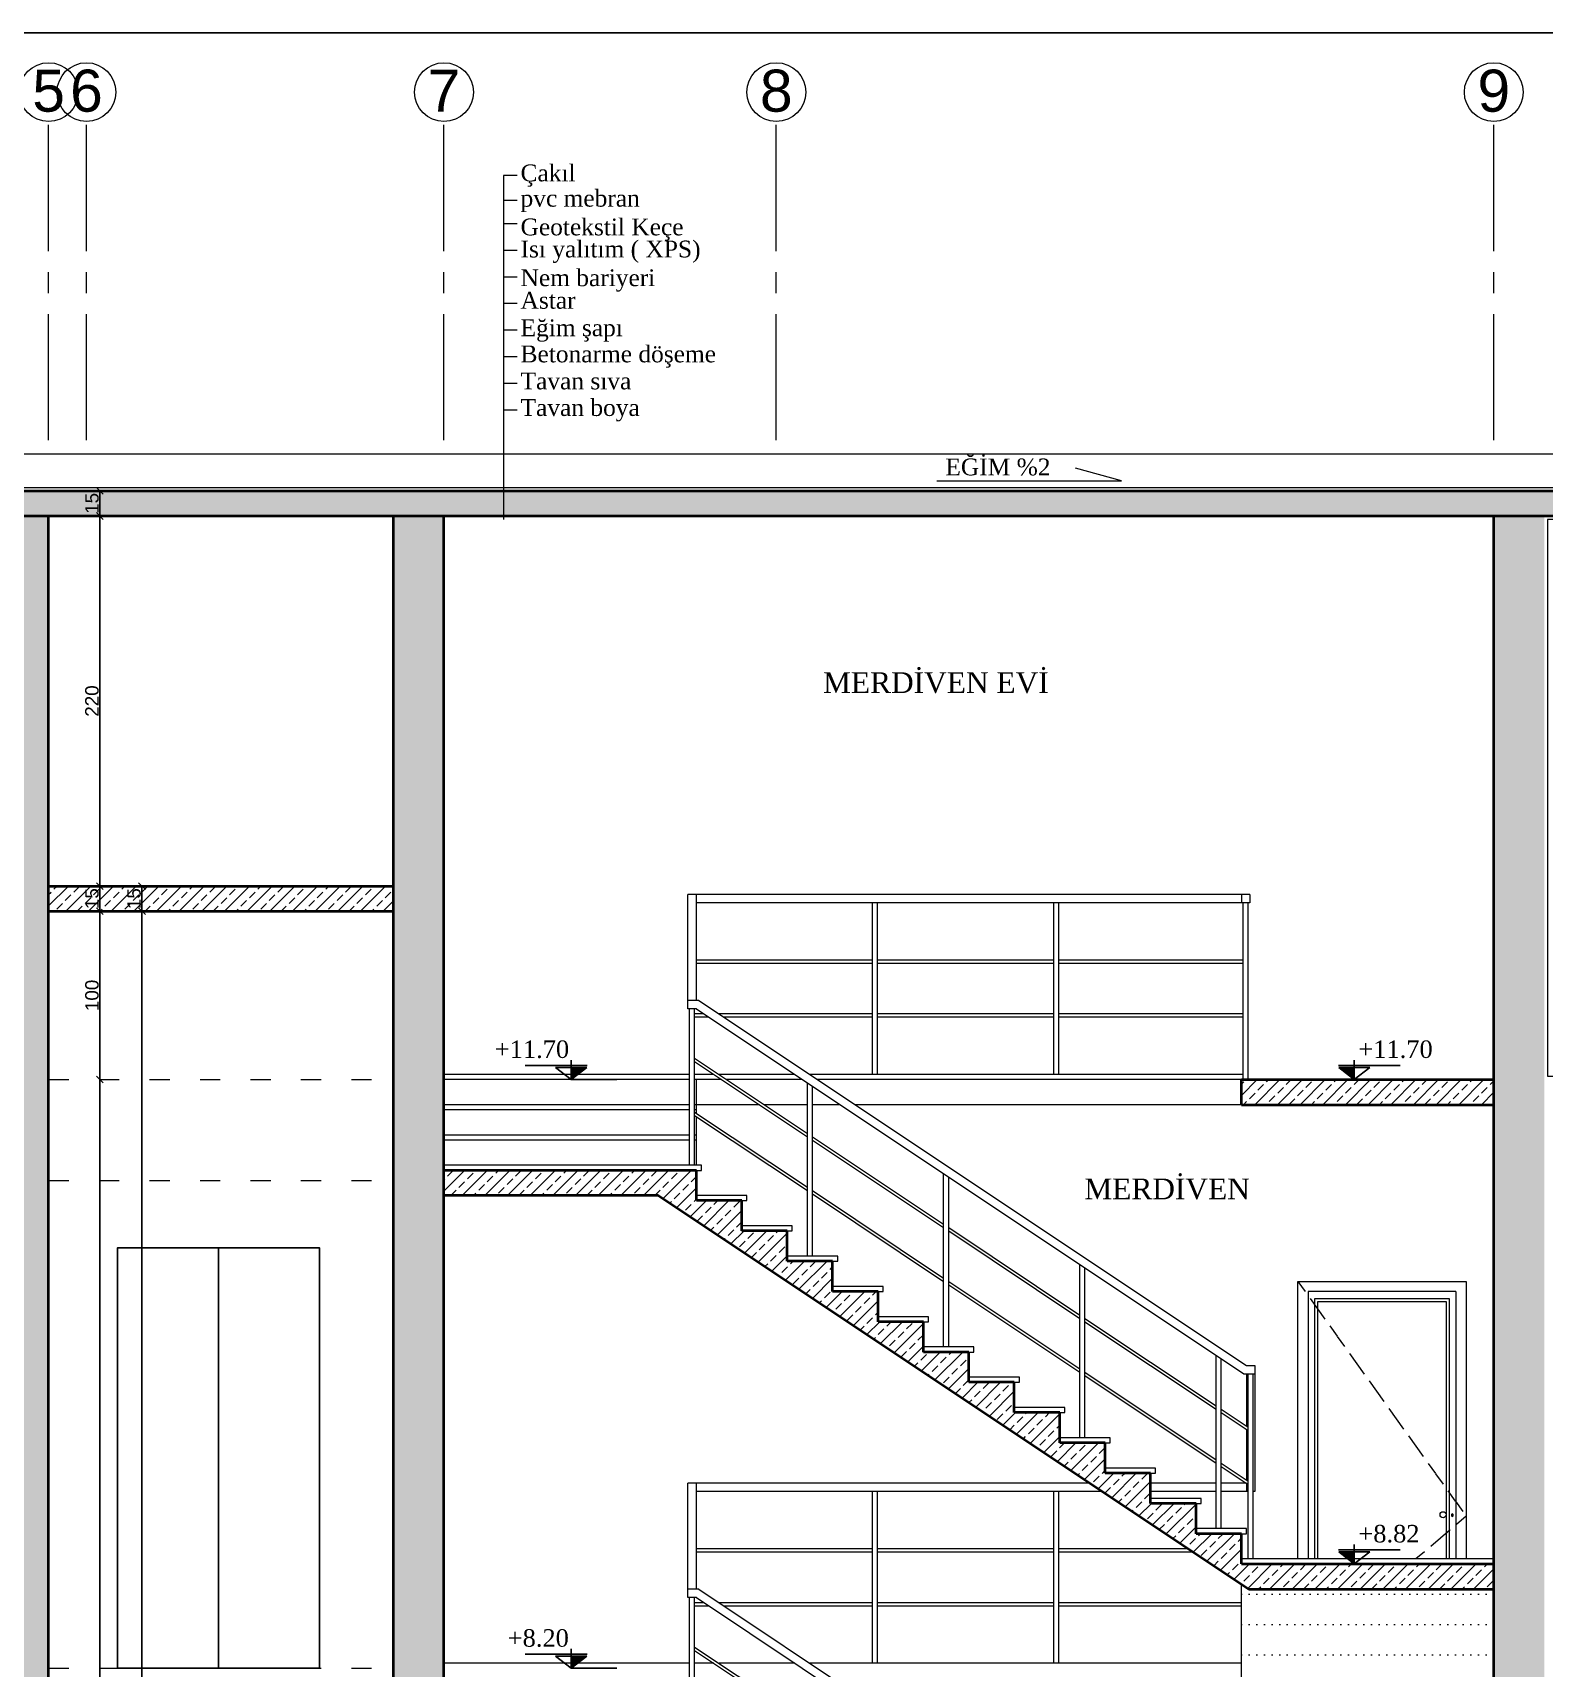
# Model space of a CAD drawing. Header units: centimetres. Extents: x 14449 to 53524, y -19051 to -10746.
# Drawn here: x 41571 to 42469, y -11719 to -10746 of the extents above; entities that cross this region are included whole.
import ezdxf

# ---------------------------------------------------------------- set-up
doc = ezdxf.new("R2010")
doc.units = ezdxf.units.CM
for name, pattern in [('ACAD_ISO03W100', [30, 12, -18]), ('CENTER2', [112.5, 75, -12.5, 12.5, -12.5]), ('DOT', [6.35, 0, -6.35]), ('IZDUSUM1', [20, 7.5, -5, 7.5, 0])]:
    doc.linetypes.add(name, pattern=pattern)
doc.layers.add('KOT', color=1, linetype='Continuous')
for name, color, linetype, lineweight in [('malzeme cizgisi', 242, 'Continuous', 20), ('P-AKS', 255, 'Continuous', 5), ('P-ÖLÇÜ İÇ', 243, 'Continuous', 0), ('rtm-izdusum-üst ince', 8, 'IZDUSUM1', 5), ('rtm-kesit katmanı-04', 33, 'Continuous', 25), ('rtm-kesit katmanı-05', 153, 'Continuous', 20), ('rtm-kesit katmanı-06', 136, 'Continuous', 15), ('rtm-mhl-yazı-malzeme', 7, 'Continuous', 13), ('rtm-sembol kot yazı', 7, 'Continuous', 20), ('rtm-sıva', 252, 'Continuous', 15), ('rtm-tarama-betonarme', 51, 'Continuous', 13), ('rtm-tas_betonarme', 50, 'Continuous', 40)]:
    doc.layers.add(name, color=color, linetype=linetype, lineweight=lineweight)
doc.styles.add('arial_1_18', font='arial.ttf', dxfattribs={"height": 0.2})
doc.styles.get("Standard").update_dxf_attribs({"font": 'arial.ttf'})
doc.styles.add('times new roman_1_18', font='times.ttf', dxfattribs={"height": 0.2})
doc.styles.add('VAZ-OLCU', font='times.ttf', dxfattribs={"height": 60})
doc.styles.add('ölçü', font='times.ttf', dxfattribs={"height": 10})
doc.dimstyles.new('İÇ ÖLÇÜ', dxfattribs={"dimtxt": 8, "dimasz": 4, "dimexe": 1.25, "dimexo": 0.625, "dimtad": 1, "dimdec": 0, "dimtxsty": 'Standard', "dimblk": 'OBLIQUE', "dimcen": 2.5, "dimse1": 1, "dimse2": 1, "dimclrd": 256, "dimclrt": 256, "dimadec": 0, "dimazin": 0, "dimtfac": 1, "dimtdec": 0, "dimtmove": 1, "dimatfit": 3, "dimldrblk": 'OBLIQUE', "dimfxl": 1, "dimarcsym": 0})
pattern_1 = [(45, (14431.95, -4629.66), (-6.735192, 6.735192), []), (45, (14438.685, -4629.66), (-6.735192, 6.735192), [4.7625, -2.38125])]

# ---------------------------------------------------------------- blocks, each defined once
blk = doc.blocks.new('TERASÇATIYALITIMI')
at = {"layer": 'malzeme cizgisi'}
for p, q in [((38667.2, 4695.58), (38667.2, 4491.09)), ((38675.32, 4695.58), (38667.2, 4695.58)), ((38675.32, 4680.58), (38667.2, 4680.58)), ((38667.2, 4666.92), (38675.32, 4666.92)), ((38667.2, 4651.12), (38675.32, 4651.12)), ((38667.2, 4635.31), (38675.32, 4635.31)), ((38667.2, 4619.51), (38675.32, 4619.51)), ((38667.2, 4603.7), (38675.32, 4603.7)), ((38667.2, 4587.9), (38675.32, 4587.9)), ((38667.2, 4587.9), (38675.32, 4587.9)), ((38667.2, 4572.09), (38675.32, 4572.09)), ((38667.2, 4556.29), (38675.32, 4556.29))]:
    blk.add_line(p, q, dxfattribs=at)
at = {"layer": 'rtm-mhl-yazı-malzeme', "linetype": 'Continuous', "lineweight": 0, "style": 'times new roman_1_18'}
for s, p in [('Çakıl', (38677.33, 4692.02)), ('pvc mebran', (38677.33, 4676.99)), ('Geotekstil Keçe', (38677.33, 4659.92)), ('Isı yalıtım ( XPS)', (38677.33, 4646.8)), ('Nem bariyeri', (38677.33, 4629.72)), ('Astar', (38677.33, 4616.31)), ('Eğim şapı', (38677.33, 4599.98)), ('Betonarme döşeme', (38677.33, 4584.43)), ('Tavan sıva', (38677.33, 4568.37)), ('Tavan boya', (38677.33, 4552.56))]:
    blk.add_text(s, height=10, dxfattribs=at).set_placement(p)
blk = doc.blocks.new('kotson')
at = {"layer": 'KOT'}
blk.add_hatch(color=256, dxfattribs=at).paths.add_polyline_path([(0.3, 13.6), (18, 0), (18, 13.6)])
for p, q in [((18, 0), (18, 21.9)), ((70, 16), (0, 16)), ((18, 0), (0.3, 13.6)), ((0.3, 13.6), (35.6, 13.6)), ((35.6, 13.6), (18, 0)), ((18, 0), (35.6, 13.6)), ((18, 0), (18, 13.6)), ((18, 0), (-33.7, 0))]:
    blk.add_line(p, q, dxfattribs=at)
blk = doc.blocks.new('_Oblique')
at = {"color": 0, "linetype": 'ByBlock', "lineweight": -2}
blk.add_line((-0.5, -0.5), (0.5, 0.5), dxfattribs=at)
blk = doc.blocks.new('*D4132')
at = {"layer": 'Defpoints', "color": 0, "lineweight": 30, "transparency": 16777216}
for p in [(41610.57, -11018.54), (41610.57, -11033.54), (41610.57, -11033.54)]:
    blk.add_point(p, dxfattribs=at)
at = {"layer": 'P-ÖLÇÜ İÇ', "lineweight": -2, "transparency": 16777216}
blk.add_line((41610.57, -11018.54), (41610.57, -11033.54), dxfattribs=at)
at = {"layer": 'P-ÖLÇÜ İÇ', "lineweight": -2, "transparency": 16777216, "xscale": 4, "yscale": 4, "zscale": 4}
for p, rotation in [((41610.57, -11018.54), 90), ((41610.57, -11033.54), 270)]:
    blk.add_blockref('_Oblique', p, dxfattribs=dict(at, rotation=rotation))
at = {"layer": 'P-ÖLÇÜ İÇ', "transparency": 16777216, "insert": (41605.86, -11026.04), "char_height": 8, "attachment_point": 5, "rotation": 90}
blk.add_mtext('15', dxfattribs=at)
blk = doc.blocks.new('*D4124')
at = {"layer": 'Defpoints', "color": 0, "lineweight": 30, "transparency": 16777216}
for p in [(41610.57, -11033.54), (41610.57, -11253.54), (41610.57, -11253.54)]:
    blk.add_point(p, dxfattribs=at)
at = {"layer": 'P-ÖLÇÜ İÇ', "lineweight": -2, "transparency": 16777216}
blk.add_line((41610.57, -11033.54), (41610.57, -11253.54), dxfattribs=at)
at = {"layer": 'P-ÖLÇÜ İÇ', "lineweight": -2, "transparency": 16777216, "xscale": 4, "yscale": 4, "zscale": 4}
for p, rotation in [((41610.57, -11033.54), 90), ((41610.57, -11253.54), 270)]:
    blk.add_blockref('_Oblique', p, dxfattribs=dict(at, rotation=rotation))
at = {"layer": 'P-ÖLÇÜ İÇ', "transparency": 16777216, "insert": (41605.86, -11143.54), "char_height": 8, "attachment_point": 5, "rotation": 90}
blk.add_mtext('220', dxfattribs=at)
blk = doc.blocks.new('*D4125')
at = {"layer": 'Defpoints', "color": 0, "lineweight": 30, "transparency": 16777216}
for p in [(41610.57, -11253.54), (41610.57, -11268.54), (41610.57, -11268.54)]:
    blk.add_point(p, dxfattribs=at)
at = {"layer": 'P-ÖLÇÜ İÇ', "lineweight": -2, "transparency": 16777216}
blk.add_line((41610.57, -11253.54), (41610.57, -11268.54), dxfattribs=at)
at = {"layer": 'P-ÖLÇÜ İÇ', "lineweight": -2, "transparency": 16777216, "xscale": 4, "yscale": 4, "zscale": 4}
for p, rotation in [((41610.57, -11253.54), 90), ((41610.57, -11268.54), 270)]:
    blk.add_blockref('_Oblique', p, dxfattribs=dict(at, rotation=rotation))
at = {"layer": 'P-ÖLÇÜ İÇ', "transparency": 16777216, "insert": (41605.86, -11261.04), "char_height": 8, "attachment_point": 5, "rotation": 90}
blk.add_mtext('15', dxfattribs=at)
blk = doc.blocks.new('*D4126')
at = {"layer": 'Defpoints', "color": 0, "lineweight": 30, "transparency": 16777216}
for p in [(41610.57, -11268.54), (41610.57, -11368.54), (41610.57, -11368.54)]:
    blk.add_point(p, dxfattribs=at)
at = {"layer": 'P-ÖLÇÜ İÇ', "lineweight": -2, "transparency": 16777216}
blk.add_line((41610.57, -11268.54), (41610.57, -11368.54), dxfattribs=at)
at = {"layer": 'P-ÖLÇÜ İÇ', "lineweight": -2, "transparency": 16777216, "xscale": 4, "yscale": 4, "zscale": 4}
for p, rotation in [((41610.57, -11268.54), 90), ((41610.57, -11368.54), 270)]:
    blk.add_blockref('_Oblique', p, dxfattribs=dict(at, rotation=rotation))
at = {"layer": 'P-ÖLÇÜ İÇ', "transparency": 16777216, "insert": (41605.86, -11318.54), "char_height": 8, "attachment_point": 5, "rotation": 90}
blk.add_mtext('100', dxfattribs=at)
blk = doc.blocks.new('*D4127')
at = {"layer": 'Defpoints', "color": 0, "lineweight": 30, "transparency": 16777216}
for p in [(41610.57, -11368.54), (41610.57, -12518.54), (41610.57, -12518.54)]:
    blk.add_point(p, dxfattribs=at)
at = {"layer": 'P-ÖLÇÜ İÇ', "lineweight": -2, "transparency": 16777216}
blk.add_line((41610.57, -11368.54), (41610.57, -12518.54), dxfattribs=at)
at = {"layer": 'P-ÖLÇÜ İÇ', "lineweight": -2, "transparency": 16777216, "xscale": 4, "yscale": 4, "zscale": 4}
for p, rotation in [((41610.57, -11368.54), 90), ((41610.57, -12518.54), 270)]:
    blk.add_blockref('_Oblique', p, dxfattribs=dict(at, rotation=rotation))
at = {"layer": 'P-ÖLÇÜ İÇ', "transparency": 16777216, "insert": (41605.86, -11943.54), "char_height": 8, "attachment_point": 5, "rotation": 90}
blk.add_mtext('1150', dxfattribs=at)
blk = doc.blocks.new('*D4133')
at = {"layer": 'Defpoints', "color": 0, "lineweight": 30, "transparency": 16777216}
for p in [(41635.57, -11253.54), (41635.57, -11268.54), (41635.57, -11268.54)]:
    blk.add_point(p, dxfattribs=at)
at = {"layer": 'P-ÖLÇÜ İÇ', "lineweight": -2, "transparency": 16777216}
blk.add_line((41635.57, -11253.54), (41635.57, -11268.54), dxfattribs=at)
at = {"layer": 'P-ÖLÇÜ İÇ', "lineweight": -2, "transparency": 16777216, "xscale": 4, "yscale": 4, "zscale": 4}
for p, rotation in [((41635.57, -11253.54), 90), ((41635.57, -11268.54), 270)]:
    blk.add_blockref('_Oblique', p, dxfattribs=dict(at, rotation=rotation))
at = {"layer": 'P-ÖLÇÜ İÇ', "transparency": 16777216, "insert": (41630.86, -11261.04), "char_height": 8, "attachment_point": 5, "rotation": 90}
blk.add_mtext('15', dxfattribs=at)
blk = doc.blocks.new('*D4134')
at = {"layer": 'Defpoints', "color": 0, "lineweight": 30, "transparency": 16777216}
for p in [(41635.57, -11268.54), (41635.57, -12678.54), (41635.57, -12678.54)]:
    blk.add_point(p, dxfattribs=at)
at = {"layer": 'P-ÖLÇÜ İÇ', "lineweight": -2, "transparency": 16777216}
blk.add_line((41635.57, -11268.54), (41635.57, -12678.54), dxfattribs=at)
at = {"layer": 'P-ÖLÇÜ İÇ', "lineweight": -2, "transparency": 16777216, "xscale": 4, "yscale": 4, "zscale": 4}
for p, rotation in [((41635.57, -11268.54), 90), ((41635.57, -12678.54), 270)]:
    blk.add_blockref('_Oblique', p, dxfattribs=dict(at, rotation=rotation))
at = {"layer": 'P-ÖLÇÜ İÇ', "transparency": 16777216, "insert": (41630.86, -11973.54), "char_height": 8, "attachment_point": 5, "rotation": 90}
blk.add_mtext('1410', dxfattribs=at)

msp = doc.modelspace()

# ---------------------------------------------------------------- hatches: boundary and pattern name
at = {"layer": 'rtm-tarama-betonarme'}
h = msp.add_hatch(dxfattribs=at)
h.set_pattern_fill('ANSI33', color=256, scale=1.5, style=0)
h.set_pattern_definition(pattern_1)
h.paths.add_polyline_path([(42519.07, -11018.54), (41500.07, -11018.54), (41500.07, -11033.54), (42519.07, -11033.54)])
h = msp.add_hatch(dxfattribs=at)
h.set_pattern_fill('ANSI33', color=256, scale=1.5, style=0)
h.set_pattern_definition([(45, (14196.95, -4629.66), (-6.735192, 6.735192), []), (45, (14203.685, -4629.66), (-6.735192, 6.735192), [4.7625, -2.38125])])
h.paths.add_polyline_path([(41580.07, -11033.54), (41550.07, -11033.54), (41550.07, -12518.54), (41580.07, -12518.54)])
h = msp.add_hatch(dxfattribs=at)
h.set_pattern_fill('ANSI33', color=256, scale=1.5, style=0)
h.set_pattern_definition(pattern_1)
h.paths.add_polyline_path([(41785.07, -12518.54), (41815.07, -12518.54), (41815.07, -11033.54), (41785.07, -11033.54)])
h = msp.add_hatch(dxfattribs=at)
h.set_pattern_fill('ANSI33', color=256, scale=1.5, style=0)
h.set_pattern_definition([(45, (15085.95, -4629.66), (-6.735192, 6.735192), []), (45, (15092.685, -4629.66), (-6.735192, 6.735192), [4.7625, -2.38125])])
h.paths.add_polyline_path([(42469.07, -11033.54), (42439.07, -11033.54), (42439.07, -12518.54), (42469.07, -12518.54)])
h = msp.add_hatch(dxfattribs=at)
h.set_pattern_fill('ANSI33', color=256, scale=1.5, style=0)
h.set_pattern_definition(pattern_1)
h.paths.add_polyline_path([(41785.07, -11253.54), (41580.07, -11253.54), (41580.07, -11268.54), (41785.07, -11268.54)])
h = msp.add_hatch(dxfattribs=at)
h.set_pattern_fill('ANSI33', color=256, scale=1.5, style=0)
h.set_pattern_definition(pattern_1)
h.paths.add_polyline_path([(42439.07, -11368.54), (42289.07, -11368.54), (42289.07, -11383.54), (42439.07, -11383.54)])
h = msp.add_hatch(dxfattribs=at)
h.set_pattern_fill('ANSI33', color=256, scale=1.5, style=0)
h.set_pattern_definition([(45, (14431.95, -3929.66), (-6.735192, 6.735192), []), (45, (14438.685, -3929.66), (-6.735192, 6.735192), [4.7625, -2.38125])])
h.paths.add_polyline_path([(42235.07, -11620.54), (42235.07, -11602.54), (42208.07, -11602.54), (42208.07, -11584.54), (42181.07, -11584.54), (42181.07, -11566.54), (42154.07, -11566.54), (42154.07, -11548.54), (42127.07, -11548.54), (42127.07, -11530.54), (42100.07, -11530.54), (42100.07, -11512.54), (42073.07, -11512.54), (42073.07, -11494.54), (42046.07, -11494.54), (42046.07, -11476.54), (42019.07, -11476.54), (42019.07, -11458.54), (41992.07, -11458.54), (41992.07, -11440.54), (41965.07, -11440.54), (41965.07, -11422.54), (41815.07, -11422.54), (41815.07, -11437.54), (41942.54, -11437.54), (42293.54, -11671.54), (42439.07, -11671.54), (42439.07, -11656.54), (42289.07, -11656.54), (42289.07, -11638.54), (42262.07, -11638.54), (42262.07, -11620.54)])

# ---------------------------------------------------------------- linework, layer by layer
at = {"color": 2, "lineweight": 25}
msp.add_lwpolyline([(53524.41, -10746.25), (16573.39, -10746.25)], dxfattribs=at)
at = {"layer": 'P-AKS', "linetype": 'CENTER2'}
for points in [[(41580.07, -10988.53), (41580.07, -10799.07)], [(41602.57, -10988.53), (41602.57, -10799.07)], [(41815.07, -10988.53), (41815.07, -10799.07)], [(42012.57, -10988.53), (42012.57, -10799.07)], [(42439.07, -10988.53), (42439.07, -10799.07)]]:
    msp.add_lwpolyline(points, dxfattribs=at)
at = {"layer": 'P-AKS', "linetype": 'Continuous'}
for centre in [(41580.07, -10781.57), (41602.57, -10781.57), (41815.07, -10781.57), (42012.57, -10781.57), (42439.07, -10781.57)]:
    msp.add_circle(centre, 17.5, dxfattribs=at)
at = {"layer": 'rtm-izdusum-üst ince', "lineweight": 9}
msp.add_lwpolyline([(42322.57, -11488.54), (42422.57, -11628.13), (42392.81, -11653.54)], dxfattribs=at)
at = {"layer": 'rtm-kesit katmanı-04'}
msp.add_line((41681.08, -11468.54), (41681.08, -11718.54), dxfattribs=at)
at = {"layer": 'rtm-kesit katmanı-04', "lineweight": 9}
for p, q in [((42416.45, -11494.63), (42328.69, -11494.63)), ((42328.69, -11494.63), (42328.69, -11653.54)), ((42416.45, -11494.63), (42416.45, -11653.54))]:
    msp.add_line(p, q, dxfattribs=at)
at = {"layer": 'rtm-kesit katmanı-04'}
msp.add_lwpolyline([(41621.08, -11718.54), (41621.08, -11468.54), (41741.08, -11468.54), (41741.08, -11718.54), (41621.08, -11718.54)], dxfattribs=at)
at = {"layer": 'rtm-kesit katmanı-04', "lineweight": 9}
msp.add_lwpolyline([(42322.57, -11653.54), (42322.57, -11488.54), (42422.57, -11488.54), (42422.57, -11653.54)], dxfattribs=at)
at = {"layer": 'rtm-kesit katmanı-05'}
for p, q in [((41960.07, -11326.55), (41960.07, -11258.54)), ((42294.07, -11258.54), (41960.07, -11258.54)), ((41965.07, -11321.55), (41965.07, -11258.54)), ((42289.07, -11258.54), (42289.07, -11263.54)), ((42294.07, -11258.54), (42294.07, -11263.54)), ((42294.07, -11263.54), (41965.07, -11263.54)), ((42069.82, -11365.54), (42069.82, -11263.54)), ((42072.82, -11365.54), (42072.82, -11263.54)), ((42177.57, -11365.54), (42177.57, -11263.54)), ((42180.57, -11365.54), (42180.57, -11263.54)), ((42290.07, -11368.54), (42290.07, -11263.54)), ((42293.07, -11368.54), (42293.07, -11263.54)), ((42069.82, -11297.54), (41965.07, -11297.54)), ((42177.57, -11297.54), (42072.82, -11297.54)), ((42290.07, -11297.54), (42180.57, -11297.54)), ((42069.82, -11299.54), (41965.07, -11299.54)), ((42177.57, -11299.54), (42072.82, -11299.54)), ((42290.07, -11299.54), (42180.57, -11299.54)), ((41966.58, -11321.55), (41960.07, -11321.55)), ((41965.07, -11326.55), (41960.07, -11326.55)), ((41961.07, -11419.54), (41961.07, -11326.55)), ((41964.07, -11419.54), (41964.07, -11326.55)), ((41965.07, -11326.55), (42290.56, -11543.54)), ((41966.58, -11321.55), (42292.07, -11538.54)), ((41969.56, -11329.54), (41964.07, -11329.54)), ((41972.56, -11331.54), (41964.07, -11331.54)), ((42069.82, -11329.54), (41978.57, -11329.54)), ((42069.82, -11331.54), (41981.57, -11331.54)), ((42177.57, -11329.54), (42072.82, -11329.54)), ((42177.57, -11331.54), (42072.82, -11331.54)), ((42290.07, -11329.54), (42180.57, -11329.54)), ((42290.07, -11331.54), (42180.57, -11331.54)), ((41964.07, -11355.89), (42031.07, -11400.55)), ((41961.07, -11365.54), (41815.07, -11365.54)), ((41964.07, -11357.89), (42031.07, -11402.55)), ((41975.56, -11365.54), (41964.07, -11365.54)), ((42023.56, -11365.54), (41978.56, -11365.54)), ((42290.07, -11365.54), (42032.57, -11365.54)), ((41961.07, -11368.54), (41815.07, -11368.54)), ((41980.06, -11368.54), (41964.07, -11368.54)), ((41965.07, -11388.55), (41965.07, -11368.54)), ((42028.06, -11368.54), (41983.06, -11368.54)), ((42031.07, -11473.54), (42031.07, -11370.55)), ((42034.07, -11473.54), (42034.07, -11372.55)), ((42289.07, -11368.54), (42037.07, -11368.54)), ((41961.07, -11383.54), (41815.07, -11383.54)), ((41965.07, -11383.54), (41964.07, -11383.54)), ((42002.56, -11383.54), (41965.07, -11383.54)), ((42031.07, -11383.54), (42005.56, -11383.54)), ((42050.56, -11383.54), (42034.07, -11383.54)), ((42289.07, -11383.54), (42059.57, -11383.54)), ((41961.07, -11386.54), (41815.07, -11386.54)), ((41965.07, -11386.54), (41964.07, -11386.54)), ((41964.07, -11387.89), (42031.07, -11432.55)), ((41964.07, -11389.89), (42031.07, -11434.55)), ((41965.07, -11419.54), (41965.07, -11390.55)), ((41961.07, -11401.54), (41815.07, -11401.54)), ((41961.07, -11404.54), (41815.07, -11404.54)), ((41965.07, -11401.54), (41964.07, -11401.54)), ((41965.07, -11404.54), (41964.07, -11404.54)), ((42034.07, -11402.55), (42112.07, -11454.55)), ((42034.07, -11404.55), (42112.07, -11456.55)), ((41968.07, -11419.54), (41815.07, -11419.54)), ((41965.07, -11422.54), (41968.07, -11422.54)), ((41968.07, -11422.54), (41968.07, -11419.54)), ((42112.07, -11527.54), (42112.07, -11424.55)), ((42115.07, -11527.54), (42115.07, -11426.55)), ((41995.07, -11437.54), (41965.07, -11437.54)), ((41992.07, -11440.54), (41995.07, -11440.54)), ((41995.07, -11440.54), (41995.07, -11437.54)), ((42034.07, -11434.55), (42112.07, -11486.55)), ((42034.07, -11436.55), (42112.07, -11488.55)), ((42022.07, -11455.54), (41992.07, -11455.54)), ((42019.07, -11458.54), (42022.07, -11458.54)), ((42022.07, -11458.54), (42022.07, -11455.54)), ((42115.07, -11456.55), (42193.07, -11508.55)), ((42115.07, -11458.55), (42193.07, -11510.55)), ((42049.07, -11473.54), (42019.07, -11473.54)), ((42046.07, -11476.54), (42049.07, -11476.54)), ((42049.07, -11476.54), (42049.07, -11473.54)), ((42193.07, -11581.54), (42193.07, -11478.55)), ((42196.07, -11581.54), (42196.07, -11480.55)), ((42076.07, -11491.54), (42046.07, -11491.54)), ((42076.07, -11494.54), (42076.07, -11491.54)), ((42115.07, -11488.55), (42193.07, -11540.55)), ((42115.07, -11490.55), (42193.07, -11542.55)), ((42073.07, -11494.54), (42076.07, -11494.54)), ((42103.07, -11509.54), (42073.07, -11509.54)), ((42103.07, -11512.54), (42103.07, -11509.54)), ((42196.07, -11510.55), (42274.07, -11562.55)), ((42100.07, -11512.54), (42103.07, -11512.54)), ((42196.07, -11512.55), (42274.07, -11564.55)), ((42130.07, -11527.54), (42100.07, -11527.54)), ((42127.07, -11530.54), (42130.07, -11530.54)), ((42130.07, -11530.54), (42130.07, -11527.54)), ((42274.07, -11635.54), (42274.07, -11532.55)), ((42277.07, -11635.54), (42277.07, -11534.55)), ((42292.07, -11538.54), (42297.07, -11538.54)), ((42297.07, -11538.54), (42297.07, -11613.54)), ((42157.07, -11545.54), (42127.07, -11545.54)), ((42154.07, -11548.54), (42157.07, -11548.54)), ((42157.07, -11548.54), (42157.07, -11545.54)), ((42196.07, -11542.55), (42274.07, -11594.55)), ((42196.07, -11544.55), (42274.07, -11596.55)), ((42290.56, -11543.54), (42297.07, -11543.54)), ((42292.07, -11543.54), (42292.07, -11574.55)), ((42293.07, -11653.54), (42293.07, -11543.54)), ((42296.07, -11653.54), (42296.07, -11543.54)), ((42184.07, -11563.54), (42154.07, -11563.54)), ((42181.07, -11566.54), (42184.07, -11566.54)), ((42184.07, -11566.54), (42184.07, -11563.54)), ((42277.07, -11564.55), (42293.07, -11575.22)), ((42277.07, -11566.55), (42293.07, -11577.22)), ((42292.07, -11576.55), (42292.07, -11606.55)), ((42211.07, -11581.54), (42181.07, -11581.54)), ((42208.07, -11584.54), (42211.07, -11584.54)), ((42211.07, -11584.54), (42211.07, -11581.54)), ((42277.07, -11596.55), (42293.07, -11607.22)), ((42277.07, -11598.55), (42293.07, -11609.22)), ((41960.07, -11676.55), (41960.07, -11608.54)), ((42199.04, -11608.54), (41960.07, -11608.54)), ((41965.07, -11671.55), (41965.07, -11608.54)), ((42238.07, -11599.54), (42208.07, -11599.54)), ((42235.07, -11602.54), (42238.07, -11602.54)), ((42274.07, -11608.54), (42235.07, -11608.54)), ((42238.07, -11602.54), (42238.07, -11599.54)), ((42292.07, -11608.54), (42277.07, -11608.54)), ((42292.07, -11608.54), (42292.07, -11613.54)), ((42206.54, -11613.54), (41965.07, -11613.54)), ((42069.82, -11715.54), (42069.82, -11613.54)), ((42072.82, -11715.54), (42072.82, -11613.54)), ((42177.57, -11715.54), (42177.57, -11613.54)), ((42180.57, -11715.54), (42180.57, -11613.54)), ((42274.07, -11613.54), (42235.07, -11613.54)), ((42265.07, -11617.54), (42235.07, -11617.54)), ((42265.07, -11620.54), (42265.07, -11617.54)), ((42293.07, -11613.54), (42277.07, -11613.54)), ((42297.07, -11613.54), (42296.07, -11613.54)), ((42262.07, -11620.54), (42265.07, -11620.54)), ((42292.07, -11635.54), (42262.07, -11635.54)), ((42292.07, -11638.54), (42292.07, -11635.54)), ((42069.82, -11647.54), (41965.07, -11647.54)), ((42177.57, -11647.54), (42072.82, -11647.54)), ((42257.54, -11647.54), (42180.57, -11647.54)), ((42289.07, -11638.54), (42292.07, -11638.54)), ((42069.82, -11649.54), (41965.07, -11649.54)), ((42177.57, -11649.54), (42072.82, -11649.54)), ((42260.54, -11649.54), (42180.57, -11649.54)), ((42439.07, -11653.54), (42289.07, -11653.54)), ((41966.58, -11671.55), (41960.07, -11671.55)), ((41965.07, -11676.55), (41960.07, -11676.55)), ((41961.07, -11769.54), (41961.07, -11676.55)), ((41964.07, -11769.54), (41964.07, -11676.55)), ((41965.07, -11676.55), (42290.56, -11893.54)), ((41966.58, -11671.55), (42292.07, -11888.54)), ((42289.07, -11733.54), (42289.07, -11668.56)), ((41969.56, -11679.54), (41964.07, -11679.54)), ((41972.56, -11681.54), (41964.07, -11681.54)), ((42069.82, -11679.54), (41978.57, -11679.54)), ((42069.82, -11681.54), (41981.57, -11681.54)), ((42177.57, -11679.54), (42072.82, -11679.54)), ((42177.57, -11681.54), (42072.82, -11681.54)), ((42289.07, -11679.54), (42180.57, -11679.54)), ((42289.07, -11681.54), (42180.57, -11681.54)), ((41964.07, -11705.89), (42031.07, -11750.55)), ((41961.07, -11715.54), (41815.07, -11715.54)), ((41964.07, -11707.89), (42031.07, -11752.55)), ((41975.56, -11715.54), (41964.07, -11715.54)), ((42023.56, -11715.54), (41978.56, -11715.54)), ((42289.07, -11715.54), (42032.57, -11715.54))]:
    msp.add_line(p, q, dxfattribs=at)
at = {"layer": 'rtm-kesit katmanı-05', "lineweight": 9}
for p, q in [((42334.48, -11653.54), (42334.48, -11500.42)), ((42334.48, -11500.42), (42410.66, -11500.42)), ((42410.66, -11500.42), (42410.66, -11627.08)), ((42410.66, -11500.42), (42410.66, -11500.42)), ((42412.44, -11613.99), (42412.44, -11653.54)), ((42410.66, -11627.39), (42410.66, -11653.54))]:
    msp.add_line(p, q, dxfattribs=at)
at = {"layer": 'rtm-kesit katmanı-05', "linetype": 'DOT', "ltscale": 0.7}
for p, q in [((42289.07, -11674.54), (42439.07, -11674.54)), ((42289.07, -11692.54), (42439.07, -11692.54)), ((42289.07, -11710.54), (42439.07, -11710.54))]:
    msp.add_line(p, q, dxfattribs=at)
at = {"layer": 'rtm-kesit katmanı-05', "lineweight": 9}
for points in [[(42332.7, -11653.54), (42332.7, -11498.64), (42412.44, -11498.64)], [(42412.44, -11498.64), (42412.44, -11624.52)]]:
    msp.add_lwpolyline(points, dxfattribs=at)
at = {"layer": 'rtm-kesit katmanı-06', "lineweight": 9}
msp.add_circle((42408.88, -11627.23), 1.78, dxfattribs=at)
msp.add_ellipse((42414.41, -11627.5), major_axis=(0, 0.931), ratio=0.398742, start_param=3.141593, end_param=9.424778, dxfattribs=at)
at = {"layer": 'rtm-mhl-yazı-malzeme', "linetype": 'Continuous', "lineweight": 0}
for p, q in [((42217.81, -11012.7, 68639.8), (42190.5, -11005.18, 68639.8)), ((42108.02, -11012.7, 68639.8), (42217.81, -11012.7, 68639.8))]:
    msp.add_line(p, q, dxfattribs=at)
at = {"layer": 'rtm-sıva'}
msp.add_line((41512.07, -10996.54), (42507.07, -10996.54), dxfattribs=at)
at = {"layer": 'rtm-sıva', "linetype": 'ACAD_ISO03W100'}
for p, q in [((41580.07, -11368.54), (41782.09, -11368.54)), ((41580.07, -11428.54), (41782.09, -11428.54)), ((41580.07, -11718.54), (41782.09, -11718.54))]:
    msp.add_line(p, q, dxfattribs=at)
at = {"layer": 'rtm-sıva'}
msp.add_lwpolyline([(40465.21, -11248.04), (40487.21, -11248.04), (40487.21, -11366.54), (41548.07, -11366.54), (41548.07, -11035.54), (41498.07, -11035.54), (41498.07, -10996.54), (41512.07, -10996.54), (41512.07, -11016.54), (42507.07, -11016.54), (42507.07, -10996.54), (42521.07, -10996.54), (42521.07, -11035.54), (42471.07, -11035.54), (42471.07, -11366.54), (43529.79, -11366.54), (43529.79, -11248.04), (43551.79, -11248.04)], dxfattribs=at)
at = {"layer": 'rtm-tas_betonarme'}
for p, q in [((41500.07, -11018.54), (42519.07, -11018.54)), ((41500.07, -11033.54), (42519.07, -11033.54)), ((41580.07, -12678.54), (41580.07, -11033.54)), ((41785.07, -12678.54), (41785.07, -11033.54)), ((41815.07, -12678.54), (41815.07, -11033.54)), ((42439.07, -12678.54), (42439.07, -11033.54)), ((41580.07, -11253.54), (41785.07, -11253.54)), ((41580.07, -11268.54), (41785.07, -11268.54)), ((42289.07, -11368.54), (42439.07, -11368.54)), ((42289.07, -11383.54), (42289.07, -11368.54)), ((42289.07, -11383.54), (42439.07, -11383.54)), ((41965.07, -11422.54), (41815.07, -11422.54)), ((41965.07, -11440.54), (41965.07, -11422.54)), ((41942.54, -11437.54), (41815.07, -11437.54)), ((41942.54, -11437.54), (42293.54, -11671.54)), ((41992.07, -11440.54), (41965.07, -11440.54)), ((41992.07, -11458.54), (41992.07, -11440.54)), ((42019.07, -11458.54), (41992.07, -11458.54)), ((42019.07, -11476.54), (42019.07, -11458.54)), ((42046.07, -11476.54), (42019.07, -11476.54)), ((42046.07, -11494.54), (42046.07, -11476.54)), ((42073.07, -11494.54), (42046.07, -11494.54)), ((42073.07, -11512.54), (42073.07, -11494.54)), ((42100.07, -11512.54), (42073.07, -11512.54)), ((42100.07, -11530.54), (42100.07, -11512.54)), ((42127.07, -11530.54), (42100.07, -11530.54)), ((42127.07, -11548.54), (42127.07, -11530.54)), ((42154.07, -11548.54), (42127.07, -11548.54)), ((42154.07, -11566.54), (42154.07, -11548.54)), ((42181.07, -11566.54), (42154.07, -11566.54)), ((42181.07, -11584.54), (42181.07, -11566.54)), ((42208.07, -11584.54), (42181.07, -11584.54)), ((42208.07, -11602.54), (42208.07, -11584.54)), ((42235.07, -11602.54), (42208.07, -11602.54)), ((42235.07, -11620.54), (42235.07, -11602.54)), ((42262.07, -11620.54), (42235.07, -11620.54)), ((42262.07, -11638.54), (42262.07, -11620.54)), ((42289.07, -11638.54), (42262.07, -11638.54)), ((42289.07, -11656.54), (42289.07, -11638.54)), ((42289.07, -11656.54), (42439.07, -11656.54)), ((42293.54, -11671.54), (42439.07, -11671.54))]:
    msp.add_line(p, q, dxfattribs=at)

# ---------------------------------------------------------------- block references
at = {"color": 3, "lineweight": 25}
msp.add_blockref('TERASÇATIYALITIMI', (3183.25, -15526.63), dxfattribs=at)
at = {"layer": 'KOT', "yscale": 0.525, "zscale": 0.525}
for p, xscale in [((41900.08, -11368.54), -0.525), ((42346.71, -11368.54), 0.525), ((42346.71, -11656.54), 0.525), ((41900.08, -11718.54), -0.525)]:
    msp.add_blockref('kotson', p, dxfattribs=dict(at, xscale=xscale))

# ---------------------------------------------------------------- texts
at = {"layer": 'P-AKS', "linetype": 'Continuous', "style": 'arial_1_18'}
for s, p in [('5', (41570.36, -10793.2)), ('6', (41592.86, -10793.2)), ('7', (41805.36, -10793.2)), ('8', (42002.86, -10793.2)), ('9', (42429.36, -10793.2))]:
    msp.add_text(s, height=25, dxfattribs=at).set_placement(p)
at = {"layer": 'rtm-mhl-yazı-malzeme', "linetype": 'Continuous', "lineweight": 0, "style": 'times new roman_1_18'}
msp.add_text('EĞİM %%%2', height=10, dxfattribs=at).set_placement((42113.08, -11009.38, 68639.8))
at = {"layer": 'rtm-mhl-yazı-malzeme', "style": 'ölçü'}
for s, height, p in [('MERDİVEN EVİ', 12.3462, (42040.37, -11138.77)), ('MERDİVEN ', 12.346, (42195.67, -11439.73))]:
    msp.add_text(s, height=height, dxfattribs=at).set_placement(p)
at = {"layer": 'rtm-sembol kot yazı', "style": 'VAZ-OLCU'}
for s, p in [('+11.70', (41845.27, -11355.72, -91.87)), ('+11.70', (42358.57, -11355.72, -91.87)), ('+8.82', (42358.57, -11643.72, -91.87)), ('+8.20', (41852.95, -11705.72, -91.87))]:
    msp.add_text(s, height=10.4, dxfattribs=at).set_placement(p)

# ---------------------------------------------------------------- dimensions: what is measured, and where the dimension line sits
at = {"layer": 'P-ÖLÇÜ İÇ'}
for base, p1, p2, picture, middle in [((41610.57, -11033.54), (41610.57, -11018.54), (41610.57, -11033.54), '*D4132', (41605.86, -11026.04)), ((41610.57, -11253.54), (41610.57, -11033.54), (41610.57, -11253.54), '*D4124', (41605.86, -11143.54)), ((41610.57, -11268.54), (41610.57, -11253.54), (41610.57, -11268.54), '*D4125', (41605.86, -11261.04)), ((41635.57, -11268.54), (41635.57, -11253.54), (41635.57, -11268.54), '*D4133', (41630.86, -11261.04)), ((41610.57, -11368.54), (41610.57, -11268.54), (41610.57, -11368.54), '*D4126', (41605.86, -11318.54)), ((41635.57, -12678.54), (41635.57, -11268.54), (41635.57, -12678.54), '*D4134', (41630.86, -11973.54)), ((41610.57, -12518.54), (41610.57, -11368.54), (41610.57, -12518.54), '*D4127', (41605.86, -11943.54))]:
    dim = msp.add_linear_dim(base=base, p1=p1, p2=p2, angle=90, dimstyle='İÇ ÖLÇÜ', dxfattribs=at)
    dim.commit()
    dim.dimension.update_dxf_attribs({"geometry": picture, "text_midpoint": middle})

doc.saveas('drawing.dxf')
